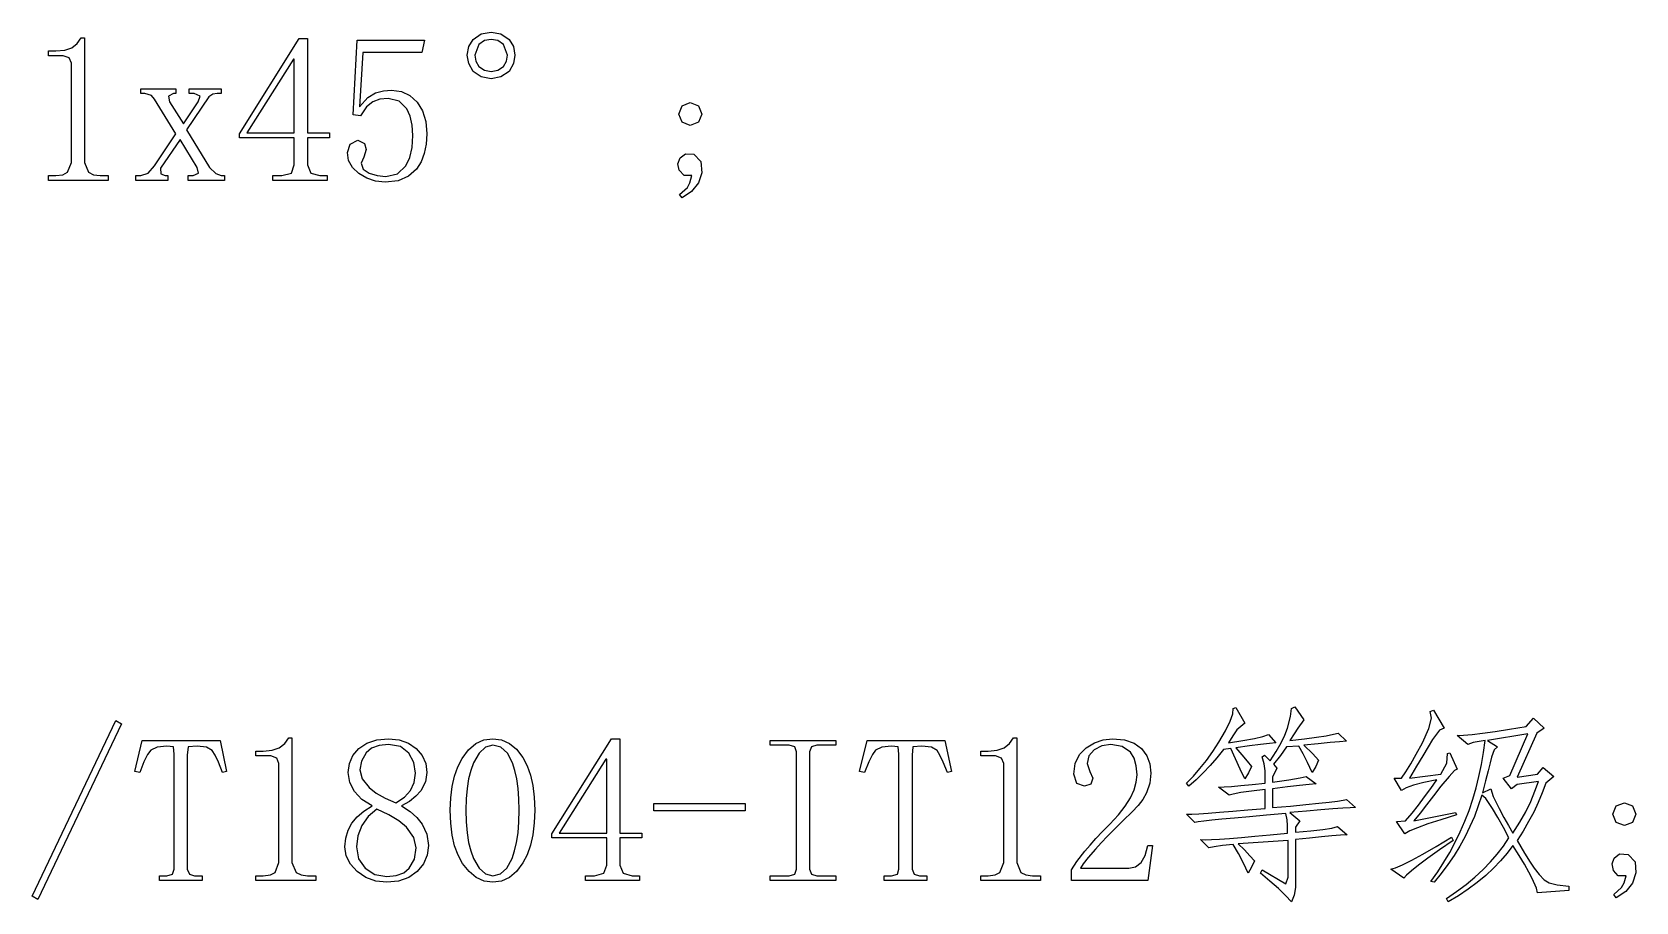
# Model space of a CAD drawing. Extents: x 0 to 420, y 0 to 297.
# Drawn here: x 280.74 to 315.05, y 116.52 to 135.12 of the extents above; entities that cross this region are included whole.
import ezdxf

# ---------------------------------------------------------------- set-up
doc = ezdxf.new("R2010")
doc.units = 0

msp = doc.modelspace()

# ---------------------------------------------------------------- linework, layer by layer
at = {"color": 7, "lineweight": 25}
for points in [[(281.858, 135.001), (281.858, 132.334), (281.945, 132.124), (282.05, 132.071), (282.191, 132.054), (282.366, 132.054), (282.366, 131.948), (281.086, 131.948), (281.086, 132.054), (281.243, 132.054), (281.395, 132.071), (281.498, 132.124), (281.577, 132.334), (281.577, 134.457), (281.533, 134.571), (281.401, 134.615), (281.086, 134.615), (281.086, 134.72), (281.243, 134.72), (281.434, 134.738), (281.586, 134.79), (281.702, 134.878), (281.787, 135.001)], [(286.627, 132.282), (286.697, 132.106), (286.89, 132.054), (287.048, 132.054), (287.048, 131.948), (285.89, 131.948), (285.89, 132.054), (286.083, 132.054), (286.285, 132.106), (286.346, 132.282), (286.346, 132.861), (285.171, 132.861), (285.171, 132.948), (286.451, 134.983), (286.627, 134.983), (286.627, 132.966), (287.1, 132.966), (287.1, 132.861), (286.627, 132.861)], [(288.428, 133.878), (288.637, 133.85), (288.818, 133.765), (288.972, 133.624), (289.089, 133.436), (289.159, 133.21), (289.182, 132.948), (289.169, 132.724), (289.128, 132.523), (289.059, 132.346), (288.963, 132.194), (288.791, 132.038), (288.565, 131.944), (288.288, 131.913), (288.085, 131.934), (287.898, 131.995), (287.726, 132.097), (287.59, 132.229), (287.508, 132.378), (287.481, 132.545), (287.542, 132.729), (287.709, 132.808), (287.849, 132.738), (287.884, 132.615), (287.832, 132.448), (287.779, 132.317), (287.821, 132.194), (287.946, 132.106), (288.119, 132.054), (288.305, 132.036), (288.553, 132.093), (288.735, 132.264), (288.818, 132.438), (288.868, 132.654), (288.884, 132.913), (288.87, 133.133), (288.826, 133.323), (288.753, 133.483), (288.588, 133.648), (288.358, 133.703), (288.178, 133.685), (288.025, 133.633), (287.889, 133.523), (287.761, 133.334), (287.603, 133.352), (287.691, 134.948), (289.13, 134.948), (289.077, 134.685), (287.814, 134.685), (287.744, 133.527), (287.917, 133.725), (288.086, 133.826), (288.255, 133.865)], [(290.171, 134.966), (290.347, 135.084), (290.557, 135.124), (290.768, 135.084), (290.943, 134.966), (291.035, 134.812), (291.066, 134.633), (291.035, 134.448), (290.943, 134.282), (290.768, 134.163), (290.557, 134.124), (290.347, 134.163), (290.171, 134.282), (290.079, 134.448), (290.048, 134.633), (290.079, 134.812)], [(290.294, 134.861), (290.206, 134.633), (290.228, 134.501), (290.294, 134.387), (290.412, 134.308), (290.557, 134.282), (290.702, 134.308), (290.82, 134.387), (290.886, 134.501), (290.908, 134.633), (290.82, 134.861), (290.702, 134.94), (290.557, 134.966), (290.412, 134.94)], [(286.328, 134.545), (285.328, 132.966), (286.346, 132.966), (286.346, 134.545)], [(283.973, 133.159), (284.289, 133.633), (284.333, 133.755), (284.201, 133.808), (284.096, 133.808), (284.096, 133.913), (284.78, 133.913), (284.78, 133.808), (284.693, 133.808), (284.605, 133.799), (284.517, 133.738), (284.043, 133.036), (284.535, 132.229), (284.666, 132.097), (284.78, 132.054), (284.85, 132.054), (284.85, 131.948), (284.079, 131.948), (284.079, 132.054), (284.184, 132.054), (284.298, 132.106), (284.272, 132.229), (283.903, 132.826), (283.482, 132.211), (283.491, 132.089), (283.587, 132.054), (283.64, 132.054), (283.64, 131.948), (282.956, 131.948), (282.956, 132.054), (283.061, 132.054), (283.219, 132.106), (283.359, 132.264), (283.815, 132.948), (283.359, 133.685), (283.289, 133.764), (283.149, 133.808), (283.061, 133.808), (283.061, 133.913), (283.815, 133.913), (283.815, 133.808), (283.763, 133.808), (283.658, 133.755), (283.675, 133.633)], [(295.063, 133.369), (294.993, 133.194), (294.818, 133.124), (294.642, 133.194), (294.572, 133.369), (294.642, 133.545), (294.818, 133.615), (294.993, 133.545)], [(294.853, 132.054), (294.686, 132.054), (294.581, 132.168), (294.554, 132.308), (294.598, 132.431), (294.712, 132.518), (294.896, 132.51), (295.046, 132.352), (295.063, 132.115), (294.993, 131.896), (294.844, 131.711), (294.642, 131.58), (294.589, 131.65), (294.756, 131.799), (294.811, 131.902)], [(308.118, 119.287), (308.024, 119.498), (307.931, 119.685), (307.837, 119.849), (307.574, 119.831), (307.442, 119.651), (307.293, 119.463), (307.363, 119.375), (307.276, 119.182), (307.276, 119.077), (307.621, 119.129), (307.861, 119.17), (307.995, 119.2), (308.206, 119.042), (308.055, 119.029), (307.85, 119.007), (307.59, 118.976), (307.276, 118.936), (307.276, 118.533), (307.656, 118.567), (307.985, 118.597), (308.262, 118.625), (308.487, 118.65), (308.661, 118.673), (308.784, 118.692), (308.855, 118.708), (309.048, 118.533), (308.936, 118.53), (308.775, 118.521), (308.565, 118.507), (308.307, 118.486), (308, 118.46), (307.644, 118.428), (307.855, 118.252), (307.767, 118.112), (307.767, 118.007), (308.093, 118.034), (308.35, 118.064), (308.54, 118.095), (308.662, 118.129), (308.872, 117.954), (308.727, 117.944), (308.544, 117.929), (308.323, 117.908), (308.064, 117.881), (307.767, 117.849), (307.767, 117.024), (307.765, 116.827), (307.736, 116.658), (307.679, 116.515), (307.552, 116.652), (307.399, 116.801), (307.219, 116.959), (307.013, 117.129), (307.048, 117.2), (307.556, 116.901), (307.609, 117.042), (307.609, 117.831), (306.539, 117.761), (306.671, 117.627), (306.788, 117.504), (306.89, 117.393), (306.82, 117.257), (306.749, 117.129), (306.652, 117.346), (306.547, 117.551), (306.434, 117.743), (306.204, 117.72), (306.028, 117.697), (305.907, 117.673), (305.732, 117.849), (305.83, 117.847), (305.967, 117.851), (306.141, 117.86), (306.355, 117.875), (306.606, 117.895), (306.896, 117.921), (307.225, 117.952), (307.592, 117.989), (307.592, 118.147), (307.583, 118.274), (307.556, 118.41), (307.142, 118.373), (306.777, 118.339), (306.46, 118.309), (306.192, 118.283), (305.973, 118.261), (305.803, 118.242), (305.682, 118.228), (305.609, 118.217), (305.434, 118.393), (305.545, 118.395), (305.7, 118.403), (305.898, 118.415), (306.138, 118.433), (306.422, 118.455), (306.748, 118.483), (307.118, 118.515), (307.118, 118.919), (306.82, 118.885), (306.592, 118.853), (306.434, 118.824), (306.346, 118.796), (306.118, 118.972), (306.236, 118.975), (306.396, 118.986), (306.596, 119.003), (306.836, 119.028), (307.118, 119.059), (307.118, 119.322), (307.092, 119.467), (307.048, 119.621), (307.1, 119.656), (307.223, 119.533), (307.351, 119.735), (307.456, 119.919), (307.536, 120.086), (307.592, 120.235), (307.657, 120.48), (307.679, 120.656), (307.749, 120.691), (307.942, 120.41), (307.811, 120.235), (307.738, 120.108), (307.644, 119.972), (307.955, 120.006), (308.214, 120.039), (308.421, 120.071), (308.576, 120.101), (308.679, 120.129), (308.855, 119.954), (308.706, 119.942), (308.504, 119.923), (308.249, 119.898), (307.942, 119.866), (308.135, 119.682), (308.258, 119.551), (308.197, 119.415)], [(306.486, 120.673), (306.679, 120.34), (306.513, 120.2), (306.427, 120.068), (306.328, 119.919), (306.639, 119.969), (306.885, 120.015), (307.069, 120.057), (307.188, 120.094), (307.346, 119.919), (307.207, 119.906), (307.017, 119.884), (306.777, 119.853), (306.486, 119.814), (306.617, 119.66), (306.728, 119.525), (306.82, 119.41), (306.758, 119.274), (306.679, 119.147), (306.584, 119.359), (306.484, 119.576), (306.381, 119.796), (306.223, 119.779), (306.081, 119.601), (305.937, 119.433), (305.789, 119.275), (305.639, 119.127), (305.486, 118.989), (305.434, 119.059), (305.579, 119.207), (305.721, 119.368), (305.86, 119.543), (305.995, 119.733), (306.127, 119.936), (306.268, 120.179), (306.366, 120.379), (306.421, 120.538), (306.434, 120.656)], [(310.873, 119.252), (311.005, 119.485), (311.013, 119.691), (311.066, 119.708), (311.224, 119.358), (311.169, 119.324), (311.052, 119.202), (310.873, 118.989), (310.718, 118.785), (310.57, 118.594), (310.429, 118.417), (310.294, 118.252), (311.189, 118.428), (311.206, 118.375), (310.87, 118.275), (310.592, 118.184), (310.371, 118.103), (310.207, 118.033), (310.101, 117.972), (309.926, 118.235), (310.119, 118.252), (310.258, 118.416), (310.394, 118.586), (310.527, 118.762), (310.658, 118.943), (310.785, 119.129), (310.508, 119.069), (310.29, 119.011), (310.131, 118.955), (310.031, 118.901), (309.873, 119.165), (310.031, 119.165), (310.125, 119.297), (310.23, 119.467), (310.348, 119.674), (310.478, 119.919), (310.618, 120.227), (310.673, 120.449), (310.645, 120.586), (310.715, 120.621), (310.943, 120.235), (310.847, 120.191), (310.698, 119.989), (310.601, 119.832), (310.487, 119.643), (310.355, 119.42), (310.206, 119.165)], [(311.75, 118.796), (311.675, 118.569), (311.591, 118.346), (311.497, 118.129), (311.393, 117.918), (311.28, 117.711), (311.158, 117.51), (311.025, 117.313), (310.884, 117.122), (310.733, 116.936), (310.662, 116.954), (310.806, 117.156), (310.941, 117.363), (311.067, 117.576), (311.183, 117.793), (311.29, 118.015), (311.389, 118.242), (311.478, 118.474), (311.558, 118.711), (311.628, 118.953), (311.69, 119.2), (311.743, 119.453), (311.786, 119.71), (311.82, 119.972), (311.562, 119.923), (311.452, 119.884), (311.224, 120.077), (311.362, 120.082), (311.544, 120.098), (311.768, 120.125), (312.035, 120.163), (312.345, 120.211), (312.698, 120.27), (312.855, 120.445), (313.083, 120.235), (312.926, 120.129), (312.505, 119.182), (312.943, 119.252), (313.066, 119.393), (313.294, 119.2), (313.119, 119.059), (313.043, 118.85), (312.957, 118.642), (312.86, 118.436), (312.752, 118.233), (312.634, 118.031), (312.505, 117.831), (312.662, 117.562), (312.785, 117.363), (312.873, 117.235), (312.978, 117.103), (313.083, 116.989), (313.189, 116.927), (313.364, 116.88), (313.61, 116.849), (313.61, 116.761), (312.943, 116.708), (312.923, 116.811), (312.829, 117.015), (312.754, 117.155), (312.66, 117.32), (312.548, 117.51), (312.417, 117.726), (312.292, 117.557), (312.153, 117.394), (312, 117.235), (311.833, 117.081), (311.653, 116.932), (311.46, 116.788), (311.252, 116.649), (311.031, 116.515), (310.996, 116.586), (311.212, 116.736), (311.415, 116.89), (311.603, 117.048), (311.776, 117.208), (311.936, 117.372), (312.081, 117.54), (312.212, 117.71), (312.329, 117.884), (312.212, 118.11), (312.095, 118.32), (311.978, 118.515), (311.833, 118.726)], [(280.86, 116.568), (280.737, 116.638), (282.526, 120.393), (282.649, 120.322)], [(311.943, 118.936), (311.996, 118.77), (312.119, 118.515), (312.222, 118.324), (312.321, 118.149), (312.417, 117.989), (312.562, 118.219), (312.689, 118.444), (312.798, 118.665), (312.888, 118.882), (312.961, 119.094), (312.505, 119.024), (312.382, 118.936), (312.206, 119.165), (312.347, 119.217), (312.733, 120.112), (311.873, 119.972), (312.083, 119.831), (312.018, 119.768), (311.961, 119.612), (311.929, 119.489), (311.886, 119.32), (311.832, 119.107), (311.768, 118.849)], [(284.373, 116.972), (283.46, 116.972), (283.46, 117.077), (283.618, 117.077), (283.741, 117.112), (283.776, 117.217), (283.776, 119.673), (283.759, 119.831), (283.618, 119.849), (283.41, 119.827), (283.276, 119.761), (283.207, 119.669), (283.128, 119.512), (283.039, 119.287), (282.934, 119.305), (283.092, 119.972), (284.759, 119.972), (284.899, 119.305), (284.811, 119.287), (284.724, 119.503), (284.651, 119.658), (284.592, 119.752), (284.471, 119.825), (284.267, 119.849), (284.074, 119.831), (284.057, 119.656), (284.057, 117.217), (284.101, 117.112), (284.215, 117.077), (284.373, 117.077)], [(286.297, 120.024), (286.297, 117.358), (286.385, 117.147), (286.49, 117.094), (286.63, 117.077), (286.806, 117.077), (286.806, 116.972), (285.525, 116.972), (285.525, 117.077), (285.683, 117.077), (285.834, 117.094), (285.937, 117.147), (286.016, 117.358), (286.016, 119.48), (285.972, 119.594), (285.841, 119.638), (285.525, 119.638), (285.525, 119.743), (285.683, 119.743), (285.874, 119.761), (286.025, 119.814), (286.141, 119.901), (286.227, 120.024)], [(289.22, 117.726), (289.192, 117.515), (289.11, 117.328), (288.974, 117.165), (288.793, 117.038), (288.576, 116.962), (288.325, 116.936), (288.091, 116.962), (287.88, 117.038), (287.693, 117.165), (287.547, 117.324), (287.459, 117.5), (287.43, 117.691), (287.447, 117.88), (287.496, 118.05), (287.579, 118.2), (287.693, 118.334), (287.837, 118.457), (288.009, 118.568), (287.792, 118.706), (287.632, 118.875), (287.533, 119.07), (287.5, 119.287), (287.526, 119.476), (287.602, 119.646), (287.728, 119.796), (287.9, 119.913), (288.11, 119.983), (288.36, 120.007), (288.59, 119.983), (288.789, 119.913), (288.956, 119.796), (289.083, 119.646), (289.159, 119.476), (289.185, 119.287), (289.152, 119.083), (289.053, 118.893), (288.949, 118.775), (288.811, 118.666), (288.641, 118.568), (288.822, 118.447), (288.968, 118.319), (289.079, 118.182), (289.185, 117.963)], [(288.939, 119.27), (288.904, 119.5), (288.799, 119.7), (288.619, 119.838), (288.36, 119.884), (288.159, 119.864), (288.001, 119.806), (287.886, 119.708), (287.781, 119.529), (287.746, 119.34), (287.796, 119.149), (287.948, 118.963), (288.101, 118.845), (288.291, 118.737), (288.518, 118.638), (288.702, 118.757), (288.834, 118.901), (288.913, 119.072)], [(290.594, 116.936), (290.409, 116.962), (290.239, 117.037), (290.085, 117.163), (289.945, 117.34), (289.85, 117.515), (289.777, 117.716), (289.724, 117.944), (289.693, 118.199), (289.682, 118.48), (289.692, 118.743), (289.723, 118.986), (289.774, 119.207), (289.845, 119.407), (289.936, 119.586), (290.073, 119.77), (290.228, 119.901), (290.402, 119.98), (290.594, 120.007), (290.779, 119.981), (290.947, 119.906), (291.099, 119.78), (291.235, 119.603), (291.326, 119.429), (291.398, 119.23), (291.448, 119.005), (291.479, 118.755), (291.489, 118.48), (291.479, 118.205), (291.448, 117.954), (291.398, 117.728), (291.326, 117.526), (291.235, 117.349), (291.099, 117.168), (290.947, 117.04), (290.779, 116.962)], [(290.594, 119.866), (290.439, 119.824), (290.302, 119.699), (290.182, 119.489), (290.122, 119.328), (290.075, 119.147), (290.042, 118.945), (290.022, 118.723), (290.015, 118.48), (290.022, 118.226), (290.042, 117.995), (290.075, 117.788), (290.122, 117.605), (290.182, 117.445), (290.302, 117.241), (290.439, 117.118), (290.594, 117.077), (290.757, 117.118), (290.895, 117.241), (291.007, 117.445), (291.06, 117.605), (291.102, 117.788), (291.132, 117.995), (291.15, 118.226), (291.156, 118.48), (291.15, 118.723), (291.133, 118.945), (291.105, 119.147), (291.066, 119.328), (291.015, 119.489), (290.906, 119.699), (290.766, 119.824)], [(293.31, 117.305), (293.38, 117.129), (293.573, 117.077), (293.731, 117.077), (293.731, 116.972), (292.573, 116.972), (292.573, 117.077), (292.766, 117.077), (292.968, 117.129), (293.029, 117.305), (293.029, 117.884), (291.854, 117.884), (291.854, 117.972), (293.135, 120.007), (293.31, 120.007), (293.31, 117.989), (293.784, 117.989), (293.784, 117.884), (293.31, 117.884)], [(296.527, 119.866), (296.527, 119.972), (297.931, 119.972), (297.931, 119.866), (297.527, 119.866), (297.413, 119.831), (297.369, 119.726), (297.369, 117.217), (297.413, 117.112), (297.527, 117.077), (297.931, 117.077), (297.931, 116.972), (296.527, 116.972), (296.527, 117.077), (296.931, 117.077), (297.053, 117.112), (297.088, 117.217), (297.088, 119.726), (297.053, 119.831), (296.931, 119.866)], [(299.879, 116.972), (298.966, 116.972), (298.966, 117.077), (299.124, 117.077), (299.247, 117.112), (299.282, 117.217), (299.282, 119.673), (299.265, 119.831), (299.124, 119.849), (298.916, 119.827), (298.782, 119.761), (298.713, 119.669), (298.634, 119.512), (298.545, 119.287), (298.44, 119.305), (298.598, 119.972), (300.265, 119.972), (300.405, 119.305), (300.317, 119.287), (300.23, 119.503), (300.157, 119.658), (300.098, 119.752), (299.977, 119.825), (299.773, 119.849), (299.58, 119.831), (299.563, 119.656), (299.563, 117.217), (299.607, 117.112), (299.721, 117.077), (299.879, 117.077)], [(301.803, 120.024), (301.803, 117.358), (301.891, 117.147), (301.996, 117.094), (302.136, 117.077), (302.312, 117.077), (302.312, 116.972), (301.031, 116.972), (301.031, 117.077), (301.189, 117.077), (301.34, 117.094), (301.443, 117.147), (301.522, 117.358), (301.522, 119.48), (301.478, 119.594), (301.347, 119.638), (301.031, 119.638), (301.031, 119.743), (301.189, 119.743), (301.38, 119.761), (301.531, 119.814), (301.647, 119.901), (301.733, 120.024)], [(304.375, 119.235), (304.359, 119.429), (304.312, 119.589), (304.234, 119.717), (304.059, 119.842), (303.813, 119.884), (303.618, 119.855), (303.454, 119.77), (303.342, 119.64), (303.305, 119.48), (303.366, 119.305), (303.427, 119.165), (303.383, 119.033), (303.252, 118.989), (303.085, 119.051), (303.024, 119.252), (303.053, 119.478), (303.141, 119.666), (303.287, 119.814), (303.466, 119.921), (303.653, 119.985), (303.848, 120.007), (304.105, 119.983), (304.312, 119.913), (304.471, 119.796), (304.583, 119.644), (304.651, 119.469), (304.673, 119.27), (304.649, 119.059), (304.576, 118.849), (304.499, 118.71), (304.397, 118.576), (304.269, 118.445), (304.075, 118.256), (303.9, 118.082), (303.744, 117.922), (303.607, 117.777), (303.489, 117.647), (303.332, 117.465), (303.224, 117.327), (303.164, 117.235), (304.199, 117.235), (304.344, 117.265), (304.462, 117.358), (304.55, 117.511), (304.603, 117.726), (304.708, 117.726), (304.603, 116.972), (302.971, 116.972), (302.971, 117.2), (303.087, 117.379), (303.261, 117.603), (303.37, 117.731), (303.495, 117.871), (303.637, 118.021), (303.796, 118.182), (303.977, 118.377), (304.123, 118.564), (304.234, 118.743), (304.312, 118.915), (304.359, 119.079)], [(293.012, 119.568), (292.012, 117.989), (293.029, 117.989), (293.029, 119.568)], [(287.676, 117.691), (287.722, 117.436), (287.86, 117.235), (288.068, 117.103), (288.325, 117.059), (288.527, 117.079), (288.687, 117.137), (288.807, 117.235), (288.919, 117.432), (288.956, 117.673), (288.904, 117.897), (288.746, 118.112), (288.582, 118.248), (288.372, 118.377), (288.114, 118.498), (287.928, 118.34), (287.79, 118.147), (287.704, 117.928)], [(294.041, 118.463), (294.041, 118.621), (295.989, 118.621), (295.989, 118.463)], [(315.047, 118.393), (314.977, 118.217), (314.801, 118.147), (314.626, 118.217), (314.556, 118.393), (314.626, 118.568), (314.801, 118.638), (314.977, 118.568)], [(311.136, 117.831), (310.844, 117.628), (310.598, 117.453), (310.399, 117.305), (310.247, 117.184), (310.142, 117.09), (310.083, 117.024), (309.803, 117.217), (309.907, 117.246), (310.056, 117.309), (310.25, 117.406), (310.489, 117.537), (310.773, 117.702), (311.101, 117.901)], [(314.836, 117.077), (314.67, 117.077), (314.565, 117.191), (314.538, 117.331), (314.582, 117.454), (314.696, 117.542), (314.88, 117.533), (315.029, 117.375), (315.047, 117.138), (314.977, 116.919), (314.828, 116.735), (314.626, 116.603), (314.573, 116.673), (314.74, 116.822), (314.795, 116.926)]]:
    msp.add_lwpolyline(points, close=True, dxfattribs=at)

doc.saveas('drawing.dxf')
